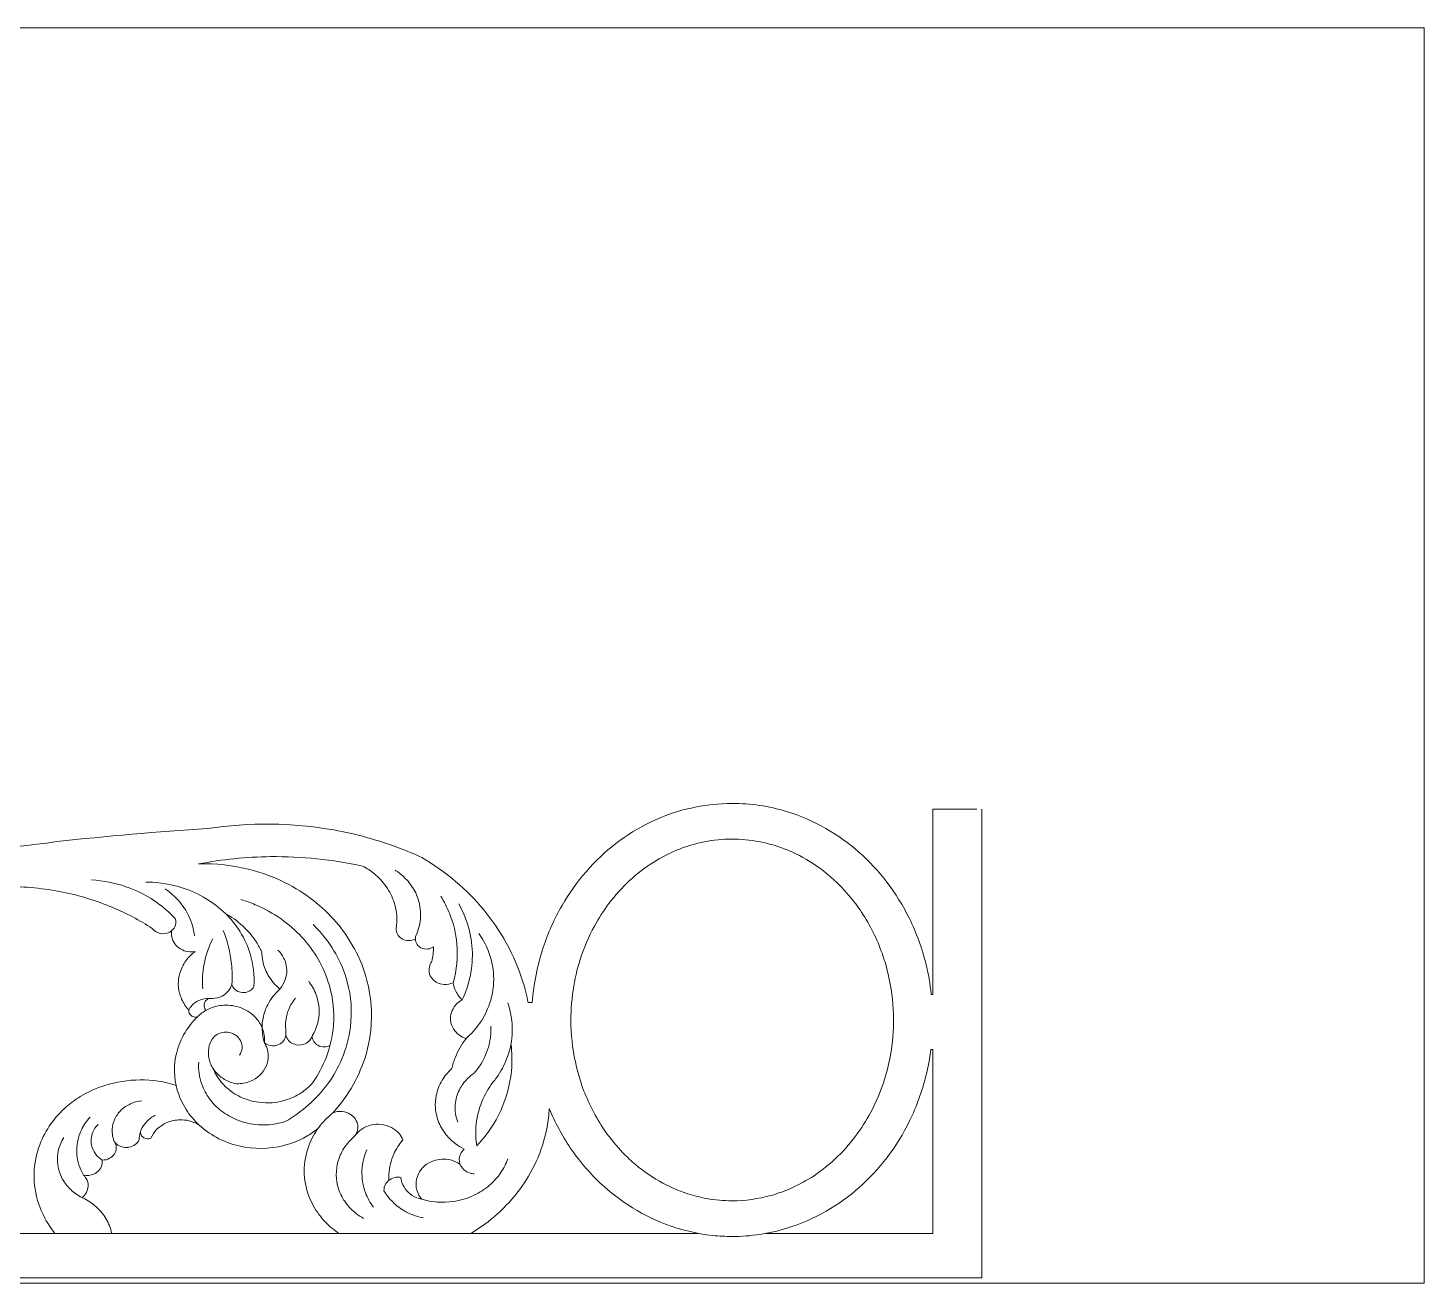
# Model space of a CAD drawing. Header units: millimetres. Extents: x 4607 to 4851, y 1815 to 2068.
# Drawn here: x 4715.2 to 4850.9, y 1946.2 to 2068.2 of the extents above; entities that cross this region are included whole.
import ezdxf

# ---------------------------------------------------------------- set-up
doc = ezdxf.new("R2010")
doc.units = ezdxf.units.MM
doc.header["$MEASUREMENT"] = 0
doc.layers.add('SITARA ALL', color=18, linetype='Continuous', true_color=0x000000)

msp = doc.modelspace()

# ---------------------------------------------------------------- linework, layer by layer
at = {"layer": 'SITARA ALL', "lineweight": 9}
for points, knots in [([(4606.92, 2068.15), (4606.92, 2068.15), (4850.92, 2068.15), (4850.92, 2068.15), (4850.92, 2068.15), (4850.92, 1946.15), (4850.92, 1946.15), (4850.92, 1946.15), (4606.92, 1946.15), (4606.92, 1946.15), (4606.92, 1946.15), (4606.92, 2068.15), (4606.92, 2068.15)], [0, 0, 0, 0, 0.25, 0.25, 0.25, 0.5, 0.5, 0.5, 0.75, 0.75, 0.75, 1, 1, 1, 1]), ([(4612.68, 2045.95), (4612.68, 2045.95), (4612.68, 2067.65), (4612.68, 2067.65), (4612.68, 2067.65), (4607.92, 2067.65), (4607.92, 2067.65), (4607.92, 2067.65), (4607.92, 1946.65), (4607.92, 1946.65), (4607.92, 1946.65), (4807.44, 1946.65), (4807.44, 1946.65), (4807.44, 1946.65), (4807.92, 1946.65), (4807.92, 1946.65), (4807.92, 1946.65), (4807.92, 1992.22), (4807.92, 1992.22)], [0, 0, 0, 0, 0.142857, 0.142857, 0.142857, 0.285714, 0.285714, 0.285714, 0.428571, 0.428571, 0.428571, 0.571429, 0.571429, 0.571429, 0.714286, 0.714286, 0.714286, 1, 1, 1, 1]), ([(4780.37, 1950.98), (4780.37, 1950.98), (4612.68, 1950.98), (4612.68, 1950.98), (4612.68, 1950.98), (4612.68, 2040.81), (4612.68, 2040.81)], [0, 0, 0, 0, 0.333333, 0.333333, 0.333333, 1, 1, 1, 1]), ([(4702.36, 1988.58), (4707.57, 1988.12), (4712.81, 1988.29), (4717.99, 1989.06), (4722.87, 1989.6), (4727.76, 1990.02), (4732.65, 1990.32), (4736.73, 1990.96), (4740.88, 1990.92), (4744.93, 1990.19), (4747.07, 1989.81), (4749.17, 1989.23), (4751.2, 1988.47), (4751.97, 1988.18), (4752.73, 1987.87), (4753.48, 1987.53), (4754.64, 1986.85), (4755.75, 1986.06), (4756.77, 1985.19), (4757.76, 1984.35), (4758.68, 1983.43), (4759.5, 1982.42), (4760.33, 1981.42), (4761.06, 1980.35), (4761.69, 1979.21), (4762.36, 1978.01), (4762.9, 1976.74), (4763.31, 1975.43), (4763.51, 1974.77), (4763.68, 1974.09), (4763.82, 1973.41), (4763.82, 1973.41), (4764.22, 1973.41), (4764.22, 1973.41), (4764.36, 1975.23), (4764.71, 1977.03), (4765.28, 1978.77), (4765.75, 1980.19), (4766.36, 1981.56), (4767.11, 1982.85), (4767.79, 1984.03), (4768.58, 1985.15), (4769.48, 1986.17), (4770.34, 1987.16), (4771.3, 1988.07), (4772.35, 1988.87), (4773.39, 1989.68), (4774.52, 1990.37), (4775.71, 1990.95), (4777.02, 1991.58), (4778.4, 1992.06), (4779.83, 1992.36), (4781.09, 1992.64), (4782.37, 1992.77), (4783.65, 1992.77), (4785.44, 1992.77), (4787.23, 1992.51), (4788.94, 1991.99), (4790.27, 1991.58), (4791.55, 1991.03), (4792.76, 1990.34), (4793.91, 1989.68), (4794.98, 1988.91), (4795.97, 1988.04), (4796.97, 1987.16), (4797.88, 1986.18), (4798.69, 1985.12), (4799.53, 1984.02), (4800.26, 1982.84), (4800.88, 1981.59), (4801.56, 1980.19), (4802.1, 1978.72), (4802.48, 1977.21), (4802.72, 1976.23), (4802.9, 1975.22), (4803.01, 1974.21), (4803.01, 1974.21), (4803.15, 1974.21), (4803.15, 1974.21), (4803.15, 1974.21), (4803.15, 1992.22), (4803.15, 1992.22), (4803.15, 1992.22), (4807.44, 1992.22), (4807.44, 1992.22)], [0, 0, 0, 0, 0.034483, 0.034483, 0.034483, 0.068966, 0.068966, 0.068966, 0.103448, 0.103448, 0.103448, 0.137931, 0.137931, 0.137931, 0.172414, 0.172414, 0.172414, 0.206897, 0.206897, 0.206897, 0.241379, 0.241379, 0.241379, 0.275862, 0.275862, 0.275862, 0.310345, 0.310345, 0.310345, 0.344828, 0.344828, 0.344828, 0.37931, 0.37931, 0.37931, 0.413793, 0.413793, 0.413793, 0.448276, 0.448276, 0.448276, 0.482759, 0.482759, 0.482759, 0.517241, 0.517241, 0.517241, 0.551724, 0.551724, 0.551724, 0.586207, 0.586207, 0.586207, 0.62069, 0.62069, 0.62069, 0.655172, 0.655172, 0.655172, 0.689655, 0.689655, 0.689655, 0.724138, 0.724138, 0.724138, 0.758621, 0.758621, 0.758621, 0.793103, 0.793103, 0.793103, 0.827586, 0.827586, 0.827586, 0.862069, 0.862069, 0.862069, 0.896552, 0.896552, 0.896552, 0.931034, 0.931034, 0.931034, 1, 1, 1, 1]), ([(4783.65, 1954.15), (4784.93, 1954.15), (4786.2, 1954.33), (4787.43, 1954.67), (4788.12, 1954.86), (4788.79, 1955.11), (4789.44, 1955.4), (4790.19, 1955.74), (4790.92, 1956.14), (4791.61, 1956.59), (4792.43, 1957.14), (4793.2, 1957.76), (4793.9, 1958.45), (4794.63, 1959.15), (4795.29, 1959.92), (4795.88, 1960.74), (4796.39, 1961.46), (4796.85, 1962.22), (4797.25, 1963), (4797.81, 1964.09), (4798.25, 1965.22), (4798.59, 1966.38), (4798.85, 1967.31), (4799.05, 1968.25), (4799.18, 1969.21), (4799.33, 1970.38), (4799.37, 1971.57), (4799.31, 1972.75), (4799.24, 1974.07), (4799.03, 1975.39), (4798.7, 1976.67), (4798.54, 1977.26), (4798.36, 1977.85), (4798.15, 1978.42), (4797.63, 1979.84), (4796.93, 1981.18), (4796.08, 1982.43), (4795.55, 1983.2), (4794.95, 1983.93), (4794.3, 1984.61), (4793.94, 1984.98), (4793.57, 1985.34), (4793.17, 1985.68), (4792.36, 1986.38), (4791.47, 1987), (4790.52, 1987.52), (4789.64, 1988.01), (4788.7, 1988.4), (4787.74, 1988.7), (4787.15, 1988.88), (4786.55, 1989.02), (4785.94, 1989.12), (4784.17, 1989.41), (4782.37, 1989.36), (4780.63, 1988.97), (4779.82, 1988.79), (4779.02, 1988.54), (4778.25, 1988.22), (4777.48, 1987.9), (4776.73, 1987.52), (4776.03, 1987.07), (4775.19, 1986.54), (4774.4, 1985.94), (4773.68, 1985.27), (4772.95, 1984.59), (4772.27, 1983.85), (4771.67, 1983.05), (4771.15, 1982.35), (4770.68, 1981.61), (4770.26, 1980.85), (4769.7, 1979.81), (4769.24, 1978.72), (4768.88, 1977.6), (4768.57, 1976.63), (4768.34, 1975.64), (4768.19, 1974.63), (4768.02, 1973.49), (4767.95, 1972.34), (4767.98, 1971.19), (4768.02, 1969.83), (4768.2, 1968.47), (4768.52, 1967.14), (4768.67, 1966.53), (4768.84, 1965.94), (4769.05, 1965.35), (4769.55, 1963.9), (4770.24, 1962.53), (4771.08, 1961.25), (4771.6, 1960.46), (4772.19, 1959.72), (4772.83, 1959.03), (4773.18, 1958.65), (4773.55, 1958.29), (4773.93, 1957.95), (4774.75, 1957.23), (4775.63, 1956.59), (4776.58, 1956.05), (4777.45, 1955.56), (4778.37, 1955.15), (4779.33, 1954.84), (4779.93, 1954.64), (4780.55, 1954.49), (4781.17, 1954.37), (4781.99, 1954.22), (4782.82, 1954.15), (4783.65, 1954.15)], [0, 0, 0, 0, 0.028571, 0.028571, 0.028571, 0.057143, 0.057143, 0.057143, 0.085714, 0.085714, 0.085714, 0.114286, 0.114286, 0.114286, 0.142857, 0.142857, 0.142857, 0.171429, 0.171429, 0.171429, 0.2, 0.2, 0.2, 0.228571, 0.228571, 0.228571, 0.257143, 0.257143, 0.257143, 0.285714, 0.285714, 0.285714, 0.314286, 0.314286, 0.314286, 0.342857, 0.342857, 0.342857, 0.371429, 0.371429, 0.371429, 0.4, 0.4, 0.4, 0.428571, 0.428571, 0.428571, 0.457143, 0.457143, 0.457143, 0.485714, 0.485714, 0.485714, 0.514286, 0.514286, 0.514286, 0.542857, 0.542857, 0.542857, 0.571429, 0.571429, 0.571429, 0.6, 0.6, 0.6, 0.628571, 0.628571, 0.628571, 0.657143, 0.657143, 0.657143, 0.685714, 0.685714, 0.685714, 0.714286, 0.714286, 0.714286, 0.742857, 0.742857, 0.742857, 0.771429, 0.771429, 0.771429, 0.8, 0.8, 0.8, 0.828571, 0.828571, 0.828571, 0.857143, 0.857143, 0.857143, 0.885714, 0.885714, 0.885714, 0.914286, 0.914286, 0.914286, 0.942857, 0.942857, 0.942857, 0.971429, 0.971429, 0.971429, 1, 1, 1, 1]), ([(4752.85, 1979.6), (4752.64, 1979.48), (4752.4, 1979.43), (4752.15, 1979.44), (4751.96, 1979.45), (4751.77, 1979.5), (4751.6, 1979.59), (4751.44, 1979.68), (4751.3, 1979.8), (4751.19, 1979.95), (4751.07, 1980.11), (4751.01, 1980.29), (4750.99, 1980.49), (4750.99, 1980.52), (4750.99, 1980.56), (4750.99, 1980.59), (4751.12, 1981.44), (4751.06, 1982.31), (4750.79, 1983.14), (4750.61, 1983.69), (4750.35, 1984.21), (4750.02, 1984.69), (4749.7, 1985.15), (4749.31, 1985.56), (4748.88, 1985.92), (4748.53, 1986.22), (4748.14, 1986.47), (4747.73, 1986.69), (4744.79, 1987.33), (4741.79, 1987.63), (4738.78, 1987.6), (4736.42, 1987.57), (4734.07, 1987.33), (4731.76, 1986.89), (4733.44, 1986.95), (4735.13, 1986.77), (4736.76, 1986.35), (4737.95, 1986.05), (4739.09, 1985.62), (4740.18, 1985.07), (4741.16, 1984.59), (4742.09, 1984), (4742.94, 1983.33), (4743.75, 1982.71), (4744.49, 1982), (4745.16, 1981.22), (4745.82, 1980.46), (4746.39, 1979.63), (4746.88, 1978.74), (4746.9, 1978.7), (4746.92, 1978.67), (4746.94, 1978.63), (4747.46, 1977.66), (4747.87, 1976.63), (4748.15, 1975.57), (4748.56, 1973.99), (4748.69, 1972.36), (4748.52, 1970.74), (4748.39, 1969.53), (4748.1, 1968.33), (4747.65, 1967.2), (4747.27, 1966.22), (4746.77, 1965.28), (4746.18, 1964.41), (4745.76, 1963.8), (4745.3, 1963.21), (4744.8, 1962.67), (4745.1, 1962.81), (4745.44, 1962.86), (4745.77, 1962.82), (4746.05, 1962.79), (4746.31, 1962.7), (4746.54, 1962.55), (4746.64, 1962.49), (4746.73, 1962.42), (4746.81, 1962.34), (4746.98, 1962.18), (4747.1, 1961.98), (4747.18, 1961.77), (4747.3, 1961.42), (4747.29, 1961.04), (4747.14, 1960.71), (4747.1, 1960.63), (4747.06, 1960.55), (4747.01, 1960.48), (4747.18, 1960.72), (4747.39, 1960.94), (4747.64, 1961.11), (4747.92, 1961.3), (4748.24, 1961.44), (4748.58, 1961.52), (4748.87, 1961.58), (4749.16, 1961.61), (4749.46, 1961.58), (4749.84, 1961.55), (4750.21, 1961.44), (4750.54, 1961.26), (4750.82, 1961.12), (4751.06, 1960.92), (4751.27, 1960.69), (4751.42, 1960.51), (4751.55, 1960.31), (4751.65, 1960.09), (4751.28, 1959.66), (4750.98, 1959.18), (4750.75, 1958.67), (4750.48, 1958.07), (4750.32, 1957.42), (4750.28, 1956.76), (4750.26, 1956.55), (4750.26, 1956.34), (4750.27, 1956.13)], [0, 0, 0, 0, 0.026316, 0.026316, 0.026316, 0.052632, 0.052632, 0.052632, 0.078947, 0.078947, 0.078947, 0.105263, 0.105263, 0.105263, 0.131579, 0.131579, 0.131579, 0.157895, 0.157895, 0.157895, 0.184211, 0.184211, 0.184211, 0.210526, 0.210526, 0.210526, 0.236842, 0.236842, 0.236842, 0.263158, 0.263158, 0.263158, 0.289474, 0.289474, 0.289474, 0.315789, 0.315789, 0.315789, 0.342105, 0.342105, 0.342105, 0.368421, 0.368421, 0.368421, 0.394737, 0.394737, 0.394737, 0.421053, 0.421053, 0.421053, 0.447368, 0.447368, 0.447368, 0.473684, 0.473684, 0.473684, 0.5, 0.5, 0.5, 0.526316, 0.526316, 0.526316, 0.552632, 0.552632, 0.552632, 0.578947, 0.578947, 0.578947, 0.605263, 0.605263, 0.605263, 0.631579, 0.631579, 0.631579, 0.657895, 0.657895, 0.657895, 0.684211, 0.684211, 0.684211, 0.710526, 0.710526, 0.710526, 0.736842, 0.736842, 0.736842, 0.763158, 0.763158, 0.763158, 0.789474, 0.789474, 0.789474, 0.815789, 0.815789, 0.815789, 0.842105, 0.842105, 0.842105, 0.868421, 0.868421, 0.868421, 0.894737, 0.894737, 0.894737, 0.921053, 0.921053, 0.921053, 0.947368, 0.947368, 0.947368, 1, 1, 1, 1]), ([(4756.52, 1975.35), (4756.25, 1975.21), (4755.95, 1975.15), (4755.66, 1975.17), (4755.39, 1975.18), (4755.12, 1975.26), (4754.89, 1975.4), (4754.78, 1975.46), (4754.68, 1975.54), (4754.59, 1975.63), (4754.43, 1975.79), (4754.31, 1975.97), (4754.24, 1976.18), (4754.14, 1976.5), (4754.16, 1976.84), (4754.3, 1977.15), (4754.34, 1977.24), (4754.39, 1977.33), (4754.46, 1977.41), (4754.57, 1977.88), (4754.62, 1978.36), (4754.62, 1978.84), (4754.46, 1978.72), (4754.27, 1978.65), (4754.07, 1978.63), (4753.83, 1978.6), (4753.6, 1978.64), (4753.39, 1978.75), (4753.35, 1978.77), (4753.32, 1978.79), (4753.29, 1978.81), (4753.15, 1978.9), (4753.04, 1979.03), (4752.96, 1979.18), (4752.85, 1979.38), (4752.83, 1979.61), (4752.88, 1979.83), (4752.89, 1979.88), (4752.91, 1979.93), (4752.93, 1979.97), (4753.19, 1980.54), (4753.33, 1981.15), (4753.36, 1981.77), (4753.39, 1982.43), (4753.28, 1983.09), (4753.04, 1983.71), (4752.85, 1984.2), (4752.58, 1984.65), (4752.26, 1985.06), (4751.94, 1985.46), (4751.56, 1985.81), (4751.14, 1986.11), (4751.06, 1986.16), (4750.99, 1986.22), (4750.9, 1986.27)], [0, 0, 0, 0, 0.052632, 0.052632, 0.052632, 0.105263, 0.105263, 0.105263, 0.157895, 0.157895, 0.157895, 0.210526, 0.210526, 0.210526, 0.263158, 0.263158, 0.263158, 0.315789, 0.315789, 0.315789, 0.368421, 0.368421, 0.368421, 0.421053, 0.421053, 0.421053, 0.473684, 0.473684, 0.473684, 0.526316, 0.526316, 0.526316, 0.578947, 0.578947, 0.578947, 0.631579, 0.631579, 0.631579, 0.684211, 0.684211, 0.684211, 0.736842, 0.736842, 0.736842, 0.789474, 0.789474, 0.789474, 0.842105, 0.842105, 0.842105, 0.894737, 0.894737, 0.894737, 1, 1, 1, 1]), ([(4721.38, 1985.33), (4722.52, 1985.27), (4723.64, 1985.05), (4724.72, 1984.68), (4725.58, 1984.39), (4726.4, 1984), (4727.16, 1983.52), (4727.86, 1983.08), (4728.51, 1982.57), (4729.1, 1981.99), (4729.25, 1981.84), (4729.4, 1981.68), (4729.54, 1981.52), (4729.61, 1981.27), (4729.58, 1981), (4729.47, 1980.77), (4729.38, 1980.61), (4729.26, 1980.47), (4729.11, 1980.36), (4729.03, 1980.29), (4728.93, 1980.24), (4728.83, 1980.2), (4728.49, 1980.07), (4728.12, 1980.07), (4727.79, 1980.22), (4727.61, 1980.29), (4727.46, 1980.41), (4727.34, 1980.55), (4727.32, 1980.58), (4727.3, 1980.6), (4727.28, 1980.62), (4726.05, 1981.42), (4724.74, 1982.11), (4723.38, 1982.68), (4721.83, 1983.33), (4720.22, 1983.82), (4718.57, 1984.15), (4716.75, 1984.52), (4714.9, 1984.7), (4713.04, 1984.68), (4713.04, 1984.68), (4704.52, 1984.84), (4704.52, 1984.84)], [0, 0, 0, 0, 0.066667, 0.066667, 0.066667, 0.133333, 0.133333, 0.133333, 0.2, 0.2, 0.2, 0.266667, 0.266667, 0.266667, 0.333333, 0.333333, 0.333333, 0.4, 0.4, 0.4, 0.466667, 0.466667, 0.466667, 0.533333, 0.533333, 0.533333, 0.6, 0.6, 0.6, 0.666667, 0.666667, 0.666667, 0.733333, 0.733333, 0.733333, 0.8, 0.8, 0.8, 0.866667, 0.866667, 0.866667, 1, 1, 1, 1]), ([(4735.02, 1975.2), (4735.06, 1975.03), (4735.15, 1974.88), (4735.27, 1974.75), (4735.39, 1974.62), (4735.55, 1974.52), (4735.72, 1974.45), (4735.81, 1974.42), (4735.91, 1974.4), (4736.01, 1974.39), (4736.24, 1974.37), (4736.48, 1974.41), (4736.69, 1974.52), (4736.85, 1974.6), (4736.98, 1974.72), (4737.08, 1974.86), (4737.11, 1974.9), (4737.14, 1974.94), (4737.16, 1974.99), (4737.23, 1976.06), (4737.11, 1977.14), (4736.79, 1978.16), (4736.56, 1978.92), (4736.23, 1979.63), (4735.81, 1980.3), (4735.41, 1980.94), (4734.93, 1981.54), (4734.39, 1982.07), (4733.82, 1982.62), (4733.2, 1983.1), (4732.53, 1983.51), (4731.79, 1983.96), (4731.01, 1984.31), (4730.18, 1984.58), (4729.12, 1984.92), (4728, 1985.1), (4726.88, 1985.12), (4726.81, 1985.12), (4726.74, 1985.12), (4726.66, 1985.12)], [0, 0, 0, 0, 0.071429, 0.071429, 0.071429, 0.142857, 0.142857, 0.142857, 0.214286, 0.214286, 0.214286, 0.285714, 0.285714, 0.285714, 0.357143, 0.357143, 0.357143, 0.428571, 0.428571, 0.428571, 0.5, 0.5, 0.5, 0.571429, 0.571429, 0.571429, 0.642857, 0.642857, 0.642857, 0.714286, 0.714286, 0.714286, 0.785714, 0.785714, 0.785714, 0.857143, 0.857143, 0.857143, 1, 1, 1, 1]), ([(4731.37, 1979.9), (4731.3, 1980.56), (4731.12, 1981.21), (4730.84, 1981.81), (4730.59, 1982.34), (4730.27, 1982.83), (4729.88, 1983.27), (4729.49, 1983.71), (4729.05, 1984.1), (4728.56, 1984.43), (4728.56, 1984.43), (4728.53, 1984.45), (4728.53, 1984.45)], [0, 0, 0, 0, 0.2, 0.2, 0.2, 0.4, 0.4, 0.4, 0.6, 0.6, 0.6, 1, 1, 1, 1]), ([(4733.21, 1966.97), (4733.4, 1966.51), (4733.66, 1966.08), (4733.98, 1965.69), (4734.31, 1965.3), (4734.69, 1964.96), (4735.11, 1964.67), (4735.57, 1964.36), (4736.08, 1964.12), (4736.61, 1963.95), (4736.94, 1963.85), (4737.28, 1963.77), (4737.63, 1963.72), (4738.49, 1963.61), (4739.37, 1963.67), (4740.2, 1963.92), (4740.75, 1964.09), (4741.27, 1964.33), (4741.74, 1964.64), (4742.17, 1964.92), (4742.55, 1965.25), (4742.87, 1965.64), (4742.87, 1965.64), (4742.89, 1965.66), (4742.89, 1965.66), (4743.41, 1966.41), (4743.84, 1967.21), (4744.17, 1968.06), (4744.56, 1969.08), (4744.81, 1970.15), (4744.89, 1971.23), (4744.99, 1972.53), (4744.85, 1973.83), (4744.49, 1975.07), (4744.24, 1975.97), (4743.87, 1976.83), (4743.4, 1977.64), (4742.95, 1978.41), (4742.42, 1979.13), (4741.81, 1979.78), (4741.21, 1980.44), (4740.53, 1981.02), (4739.8, 1981.54), (4739.02, 1982.09), (4738.18, 1982.55), (4737.29, 1982.93), (4736.83, 1983.12), (4736.37, 1983.29), (4735.89, 1983.43)], [0, 0, 0, 0, 0.058824, 0.058824, 0.058824, 0.117647, 0.117647, 0.117647, 0.176471, 0.176471, 0.176471, 0.235294, 0.235294, 0.235294, 0.294118, 0.294118, 0.294118, 0.352941, 0.352941, 0.352941, 0.411765, 0.411765, 0.411765, 0.470588, 0.470588, 0.470588, 0.529412, 0.529412, 0.529412, 0.588235, 0.588235, 0.588235, 0.647059, 0.647059, 0.647059, 0.705882, 0.705882, 0.705882, 0.764706, 0.764706, 0.764706, 0.823529, 0.823529, 0.823529, 0.882353, 0.882353, 0.882353, 1, 1, 1, 1]), ([(4757.07, 1983.01), (4757.51, 1982.22), (4757.85, 1981.38), (4758.08, 1980.51), (4758.51, 1978.85), (4758.5, 1977.1), (4758.05, 1975.43), (4757.89, 1974.83), (4757.67, 1974.24), (4757.4, 1973.67), (4757.15, 1973.92), (4756.94, 1974.21), (4756.78, 1974.52), (4756.65, 1974.78), (4756.56, 1975.06), (4756.52, 1975.35), (4756.88, 1976.57), (4757, 1977.85), (4756.89, 1979.12), (4756.8, 1980.14), (4756.56, 1981.14), (4756.18, 1982.09), (4755.94, 1982.66), (4755.66, 1983.22), (4755.33, 1983.75)], [0, 0, 0, 0, 0.111111, 0.111111, 0.111111, 0.222222, 0.222222, 0.222222, 0.333333, 0.333333, 0.333333, 0.444444, 0.444444, 0.444444, 0.555556, 0.555556, 0.555556, 0.666667, 0.666667, 0.666667, 0.777778, 0.777778, 0.777778, 1, 1, 1, 1]), ([(4734.33, 1982.12), (4734.96, 1981.77), (4735.54, 1981.35), (4736.07, 1980.86), (4736.57, 1980.39), (4737.02, 1979.87), (4737.4, 1979.29), (4737.59, 1978.99), (4737.77, 1978.67), (4737.92, 1978.35), (4737.93, 1977.75), (4738.05, 1977.16), (4738.28, 1976.6), (4738.47, 1976.15), (4738.74, 1975.73), (4739.06, 1975.35), (4739.25, 1975.13), (4739.46, 1974.92), (4739.68, 1974.73), (4739.3, 1974.39), (4738.97, 1974), (4738.7, 1973.57), (4738.41, 1973.1), (4738.2, 1972.6), (4738.08, 1972.07), (4737.88, 1971.21), (4737.92, 1970.32), (4738.19, 1969.49), (4738.36, 1969.36), (4738.55, 1969.27), (4738.76, 1969.23), (4739.04, 1969.18), (4739.33, 1969.22), (4739.59, 1969.34), (4739.76, 1969.42), (4739.91, 1969.54), (4740.03, 1969.69), (4740.15, 1969.84), (4740.22, 1970.02), (4740.25, 1970.21), (4740.26, 1970.3), (4740.26, 1970.39), (4740.25, 1970.48)], [0, 0, 0, 0, 0.066667, 0.066667, 0.066667, 0.133333, 0.133333, 0.133333, 0.2, 0.2, 0.2, 0.266667, 0.266667, 0.266667, 0.333333, 0.333333, 0.333333, 0.4, 0.4, 0.4, 0.466667, 0.466667, 0.466667, 0.533333, 0.533333, 0.533333, 0.6, 0.6, 0.6, 0.666667, 0.666667, 0.666667, 0.733333, 0.733333, 0.733333, 0.8, 0.8, 0.8, 0.866667, 0.866667, 0.866667, 1, 1, 1, 1]), ([(4729.16, 1980.4), (4729.11, 1980.07), (4729.15, 1979.74), (4729.28, 1979.45), (4729.39, 1979.23), (4729.53, 1979.03), (4729.71, 1978.86), (4729.91, 1978.69), (4730.14, 1978.55), (4730.39, 1978.46), (4730.73, 1978.35), (4731.09, 1978.32), (4731.45, 1978.38), (4731.1, 1978.13), (4730.8, 1977.82), (4730.55, 1977.48), (4730.29, 1977.12), (4730.09, 1976.72), (4729.96, 1976.29), (4729.74, 1975.56), (4729.76, 1974.78), (4730.01, 1974.05), (4730.16, 1973.64), (4730.37, 1973.25), (4730.64, 1972.9), (4730.7, 1972.83), (4730.76, 1972.76), (4730.82, 1972.69)], [0, 0, 0, 0, 0.1, 0.1, 0.1, 0.2, 0.2, 0.2, 0.3, 0.3, 0.3, 0.4, 0.4, 0.4, 0.5, 0.5, 0.5, 0.6, 0.6, 0.6, 0.7, 0.7, 0.7, 0.8, 0.8, 0.8, 1, 1, 1, 1]), ([(4734.17, 1980.42), (4734.59, 1979.39), (4734.86, 1978.29), (4734.98, 1977.18), (4735.05, 1976.52), (4735.06, 1975.86), (4735.02, 1975.2), (4734.95, 1974.95), (4734.84, 1974.72), (4734.67, 1974.53), (4734.5, 1974.33), (4734.3, 1974.17), (4734.06, 1974.05), (4733.77, 1973.9), (4733.45, 1973.82), (4733.12, 1973.81), (4733.03, 1973.81), (4732.94, 1973.81), (4732.84, 1973.82), (4732.48, 1973.84), (4732.13, 1973.77), (4731.8, 1973.62), (4731.55, 1973.51), (4731.32, 1973.35), (4731.14, 1973.15), (4731.01, 1973.01), (4730.91, 1972.86), (4730.82, 1972.69), (4730.81, 1972.55), (4730.84, 1972.41), (4730.92, 1972.3), (4730.99, 1972.19), (4731.09, 1972.11), (4731.21, 1972.06), (4731.35, 1972), (4731.5, 1971.98), (4731.65, 1972.01)], [0, 0, 0, 0, 0.076923, 0.076923, 0.076923, 0.153846, 0.153846, 0.153846, 0.230769, 0.230769, 0.230769, 0.307692, 0.307692, 0.307692, 0.384615, 0.384615, 0.384615, 0.461538, 0.461538, 0.461538, 0.538462, 0.538462, 0.538462, 0.615385, 0.615385, 0.615385, 0.692308, 0.692308, 0.692308, 0.769231, 0.769231, 0.769231, 0.846154, 0.846154, 0.846154, 1, 1, 1, 1]), ([(4731.79, 1967.61), (4731.74, 1966.89), (4731.84, 1966.18), (4732.08, 1965.5), (4732.26, 1964.98), (4732.52, 1964.5), (4732.85, 1964.06), (4733.17, 1963.62), (4733.55, 1963.23), (4733.98, 1962.9), (4734.44, 1962.54), (4734.96, 1962.25), (4735.5, 1962.02), (4736.17, 1961.75), (4736.89, 1961.59), (4737.61, 1961.54), (4738.49, 1961.48), (4739.37, 1961.58), (4740.21, 1961.85), (4741.02, 1962.32), (4741.78, 1962.87), (4742.48, 1963.49), (4743.17, 1964.09), (4743.78, 1964.77), (4744.32, 1965.5), (4744.88, 1966.26), (4745.35, 1967.09), (4745.72, 1967.96), (4746.13, 1968.95), (4746.41, 1969.99), (4746.54, 1971.05), (4746.72, 1972.52), (4746.62, 1974), (4746.23, 1975.43), (4745.98, 1976.38), (4745.6, 1977.3), (4745.11, 1978.16), (4744.67, 1978.95), (4744.13, 1979.69), (4743.52, 1980.37), (4743.33, 1980.59), (4743.12, 1980.8), (4742.91, 1981)], [0, 0, 0, 0, 0.066667, 0.066667, 0.066667, 0.133333, 0.133333, 0.133333, 0.2, 0.2, 0.2, 0.266667, 0.266667, 0.266667, 0.333333, 0.333333, 0.333333, 0.4, 0.4, 0.4, 0.466667, 0.466667, 0.466667, 0.533333, 0.533333, 0.533333, 0.6, 0.6, 0.6, 0.666667, 0.666667, 0.666667, 0.733333, 0.733333, 0.733333, 0.8, 0.8, 0.8, 0.866667, 0.866667, 0.866667, 1, 1, 1, 1]), ([(4733.16, 1979.61), (4732.76, 1978.84), (4732.48, 1978.02), (4732.32, 1977.16), (4732.16, 1976.37), (4732.12, 1975.55), (4732.18, 1974.74)], [0, 0, 0, 0, 0.333333, 0.333333, 0.333333, 1, 1, 1, 1]), ([(4757.4, 1973.67), (4757.16, 1973.54), (4756.94, 1973.37), (4756.75, 1973.16), (4756.57, 1972.95), (4756.43, 1972.7), (4756.35, 1972.44), (4756.27, 1972.19), (4756.25, 1971.94), (4756.27, 1971.69), (4756.3, 1971.39), (4756.4, 1971.1), (4756.56, 1970.85), (4756.71, 1970.62), (4756.9, 1970.42), (4757.13, 1970.25), (4757.33, 1970.11), (4757.55, 1970), (4757.78, 1969.92), (4758.29, 1970.37), (4758.74, 1970.87), (4759.12, 1971.43), (4759.52, 1972.01), (4759.84, 1972.64), (4760.07, 1973.31), (4760.37, 1974.19), (4760.5, 1975.11), (4760.46, 1976.04), (4760.42, 1976.88), (4760.24, 1977.71), (4759.92, 1978.49), (4759.68, 1979.08), (4759.38, 1979.63), (4759.01, 1980.14)], [0, 0, 0, 0, 0.083333, 0.083333, 0.083333, 0.166667, 0.166667, 0.166667, 0.25, 0.25, 0.25, 0.333333, 0.333333, 0.333333, 0.416667, 0.416667, 0.416667, 0.5, 0.5, 0.5, 0.583333, 0.583333, 0.583333, 0.666667, 0.666667, 0.666667, 0.75, 0.75, 0.75, 0.833333, 0.833333, 0.833333, 1, 1, 1, 1]), ([(4739.68, 1974.73), (4739.91, 1975), (4740.09, 1975.32), (4740.2, 1975.65), (4740.41, 1976.24), (4740.4, 1976.89), (4740.18, 1977.47), (4740.05, 1977.8), (4739.87, 1978.11), (4739.63, 1978.37), (4739.59, 1978.42), (4739.54, 1978.47), (4739.49, 1978.52)], [0, 0, 0, 0, 0.2, 0.2, 0.2, 0.4, 0.4, 0.4, 0.6, 0.6, 0.6, 1, 1, 1, 1]), ([(4741.21, 1973.84), (4740.92, 1973.5), (4740.68, 1973.11), (4740.51, 1972.69), (4740.3, 1972.16), (4740.21, 1971.58), (4740.24, 1971), (4740.25, 1970.9), (4740.26, 1970.8), (4740.27, 1970.7), (4740.22, 1970.46), (4740.25, 1970.2), (4740.37, 1969.98), (4740.45, 1969.81), (4740.58, 1969.66), (4740.73, 1969.55), (4740.89, 1969.44), (4741.07, 1969.36), (4741.26, 1969.32), (4741.56, 1969.26), (4741.86, 1969.29), (4742.14, 1969.41), (4742.32, 1969.49), (4742.48, 1969.61), (4742.6, 1969.76), (4742.7, 1969.88), (4742.78, 1970.02), (4742.82, 1970.17), (4743.1, 1970.63), (4743.3, 1971.13), (4743.41, 1971.66), (4743.57, 1972.44), (4743.52, 1973.25), (4743.27, 1974), (4743.11, 1974.49), (4742.87, 1974.95), (4742.56, 1975.36), (4742.53, 1975.4), (4742.5, 1975.44), (4742.47, 1975.48)], [0, 0, 0, 0, 0.071429, 0.071429, 0.071429, 0.142857, 0.142857, 0.142857, 0.214286, 0.214286, 0.214286, 0.285714, 0.285714, 0.285714, 0.357143, 0.357143, 0.357143, 0.428571, 0.428571, 0.428571, 0.5, 0.5, 0.5, 0.571429, 0.571429, 0.571429, 0.642857, 0.642857, 0.642857, 0.714286, 0.714286, 0.714286, 0.785714, 0.785714, 0.785714, 0.857143, 0.857143, 0.857143, 1, 1, 1, 1]), ([(4732.74, 1973.82), (4732.61, 1973.75), (4732.51, 1973.64), (4732.43, 1973.51), (4732.33, 1973.34), (4732.3, 1973.14), (4732.35, 1972.95), (4732.37, 1972.84), (4732.42, 1972.74), (4732.48, 1972.65)], [0, 0, 0, 0, 0.25, 0.25, 0.25, 0.5, 0.5, 0.5, 1, 1, 1, 1]), ([(4735.75, 1968.31), (4735.89, 1968.51), (4735.98, 1968.74), (4736, 1968.98), (4736.03, 1969.24), (4735.97, 1969.5), (4735.84, 1969.73), (4735.74, 1969.92), (4735.6, 1970.09), (4735.42, 1970.21), (4735.31, 1970.3), (4735.19, 1970.36), (4735.06, 1970.41), (4734.65, 1970.58), (4734.19, 1970.58), (4733.77, 1970.41), (4733.56, 1970.33), (4733.37, 1970.2), (4733.22, 1970.03), (4733.07, 1969.87), (4732.96, 1969.69), (4732.9, 1969.48), (4732.9, 1969.48), (4732.89, 1969.46), (4732.89, 1969.46), (4732.68, 1968.85), (4732.68, 1968.18), (4732.91, 1967.56), (4733.04, 1967.23), (4733.22, 1966.91), (4733.46, 1966.64), (4733.7, 1966.37), (4733.98, 1966.13), (4734.3, 1965.95), (4734.66, 1965.74), (4735.05, 1965.6), (4735.47, 1965.53), (4735.93, 1965.51), (4736.4, 1965.59), (4736.83, 1965.77), (4737.15, 1965.91), (4737.45, 1966.1), (4737.7, 1966.33), (4737.85, 1966.47), (4737.98, 1966.62), (4738.1, 1966.79), (4738.29, 1967.08), (4738.43, 1967.4), (4738.5, 1967.74), (4738.59, 1968.21), (4738.55, 1968.69), (4738.37, 1969.13), (4738.32, 1969.26), (4738.26, 1969.38), (4738.19, 1969.49), (4738.23, 1969.99), (4738.16, 1970.49), (4737.97, 1970.95), (4737.82, 1971.31), (4737.61, 1971.63), (4737.36, 1971.92), (4737.09, 1972.21), (4736.79, 1972.46), (4736.45, 1972.65), (4736.28, 1972.74), (4736.1, 1972.83), (4735.92, 1972.9), (4735.38, 1973.1), (4734.8, 1973.19), (4734.22, 1973.16), (4733.71, 1973.13), (4733.21, 1973.01), (4732.75, 1972.79), (4732.39, 1972.62), (4732.05, 1972.4), (4731.76, 1972.12), (4731.72, 1972.08), (4731.69, 1972.05), (4731.65, 1972.01), (4731.19, 1971.56), (4730.79, 1971.05), (4730.46, 1970.5), (4730.09, 1969.9), (4729.82, 1969.25), (4729.65, 1968.57), (4729.34, 1967.36), (4729.36, 1966.09), (4729.71, 1964.9), (4729.91, 1964.24), (4730.19, 1963.6), (4730.57, 1963.02), (4730.92, 1962.47), (4731.34, 1961.97), (4731.81, 1961.53), (4731.81, 1961.53), (4731.85, 1961.5), (4731.85, 1961.5), (4732.35, 1961.04), (4732.9, 1960.65), (4733.5, 1960.32), (4734.19, 1959.94), (4734.94, 1959.66), (4735.71, 1959.48), (4737.15, 1959.14), (4738.65, 1959.16), (4740.08, 1959.53), (4740.83, 1959.72), (4741.56, 1960.01), (4742.23, 1960.39), (4742.65, 1960.63), (4743.04, 1960.9), (4743.41, 1961.2)], [0, 0, 0, 0, 0.026316, 0.026316, 0.026316, 0.052632, 0.052632, 0.052632, 0.078947, 0.078947, 0.078947, 0.105263, 0.105263, 0.105263, 0.131579, 0.131579, 0.131579, 0.157895, 0.157895, 0.157895, 0.184211, 0.184211, 0.184211, 0.210526, 0.210526, 0.210526, 0.236842, 0.236842, 0.236842, 0.263158, 0.263158, 0.263158, 0.289474, 0.289474, 0.289474, 0.315789, 0.315789, 0.315789, 0.342105, 0.342105, 0.342105, 0.368421, 0.368421, 0.368421, 0.394737, 0.394737, 0.394737, 0.421053, 0.421053, 0.421053, 0.447368, 0.447368, 0.447368, 0.473684, 0.473684, 0.473684, 0.5, 0.5, 0.5, 0.526316, 0.526316, 0.526316, 0.552632, 0.552632, 0.552632, 0.578947, 0.578947, 0.578947, 0.605263, 0.605263, 0.605263, 0.631579, 0.631579, 0.631579, 0.657895, 0.657895, 0.657895, 0.684211, 0.684211, 0.684211, 0.710526, 0.710526, 0.710526, 0.736842, 0.736842, 0.736842, 0.763158, 0.763158, 0.763158, 0.789474, 0.789474, 0.789474, 0.815789, 0.815789, 0.815789, 0.842105, 0.842105, 0.842105, 0.868421, 0.868421, 0.868421, 0.894737, 0.894737, 0.894737, 0.921053, 0.921053, 0.921053, 0.947368, 0.947368, 0.947368, 1, 1, 1, 1]), ([(4761.83, 1973.4), (4762.14, 1972.51), (4762.29, 1971.57), (4762.27, 1970.62), (4762.25, 1969.73), (4762.08, 1968.84), (4761.76, 1968.01), (4761.5, 1967.33), (4761.16, 1966.69), (4760.73, 1966.1), (4760.62, 1965.95), (4760.51, 1965.81), (4760.4, 1965.67), (4759.96, 1965.09), (4759.59, 1964.46), (4759.32, 1963.78), (4758.99, 1962.99), (4758.8, 1962.15), (4758.74, 1961.3), (4758.7, 1960.69), (4758.73, 1960.09), (4758.83, 1959.49), (4759.47, 1960.16), (4760.03, 1960.91), (4760.51, 1961.7), (4761.01, 1962.54), (4761.41, 1963.44), (4761.7, 1964.38), (4762.09, 1965.6), (4762.27, 1966.87), (4762.24, 1968.15), (4762.23, 1968.56), (4762.2, 1968.97), (4762.15, 1969.38)], [0, 0, 0, 0, 0.083333, 0.083333, 0.083333, 0.166667, 0.166667, 0.166667, 0.25, 0.25, 0.25, 0.333333, 0.333333, 0.333333, 0.416667, 0.416667, 0.416667, 0.5, 0.5, 0.5, 0.583333, 0.583333, 0.583333, 0.666667, 0.666667, 0.666667, 0.75, 0.75, 0.75, 0.833333, 0.833333, 0.833333, 1, 1, 1, 1]), ([(4756.99, 1961.78), (4756.77, 1962.32), (4756.68, 1962.91), (4756.73, 1963.5), (4756.77, 1964), (4756.91, 1964.49), (4757.13, 1964.94), (4757.33, 1965.33), (4757.59, 1965.69), (4757.9, 1966), (4758.1, 1966.2), (4758.32, 1966.38), (4758.56, 1966.54), (4758.97, 1967.01), (4759.31, 1967.53), (4759.58, 1968.09), (4759.88, 1968.72), (4760.07, 1969.4), (4760.16, 1970.1), (4760.2, 1970.44), (4760.21, 1970.78), (4760.19, 1971.11)], [0, 0, 0, 0, 0.125, 0.125, 0.125, 0.25, 0.25, 0.25, 0.375, 0.375, 0.375, 0.5, 0.5, 0.5, 0.625, 0.625, 0.625, 0.75, 0.75, 0.75, 1, 1, 1, 1]), ([(4742.82, 1970.17), (4742.82, 1969.98), (4742.88, 1969.79), (4742.98, 1969.63), (4743.08, 1969.48), (4743.21, 1969.35), (4743.37, 1969.26), (4743.56, 1969.15), (4743.79, 1969.09), (4744.01, 1969.1), (4744.2, 1969.1), (4744.38, 1969.14), (4744.55, 1969.23)], [0, 0, 0, 0, 0.2, 0.2, 0.2, 0.4, 0.4, 0.4, 0.6, 0.6, 0.6, 1, 1, 1, 1]), ([(4757.78, 1969.92), (4757.36, 1969.36), (4757.01, 1968.75), (4756.74, 1968.1), (4756.59, 1967.74), (4756.47, 1967.36), (4756.38, 1966.97), (4756.02, 1966.65), (4755.71, 1966.28), (4755.46, 1965.86), (4755.18, 1965.41), (4754.99, 1964.9), (4754.88, 1964.38), (4754.72, 1963.62), (4754.77, 1962.83), (4755.02, 1962.09), (4755.17, 1961.61), (4755.41, 1961.16), (4755.71, 1960.75), (4756, 1960.36), (4756.34, 1960.01), (4756.73, 1959.72), (4757, 1959.51), (4757.3, 1959.33), (4757.61, 1959.18), (4757.44, 1959.04), (4757.32, 1958.87), (4757.23, 1958.67), (4757.09, 1958.36), (4757.09, 1958), (4757.22, 1957.68), (4757.3, 1957.49), (4757.42, 1957.31), (4757.58, 1957.17), (4757.75, 1957.02), (4757.95, 1956.91), (4758.17, 1956.84), (4758.3, 1956.8), (4758.44, 1956.77), (4758.58, 1956.77)], [0, 0, 0, 0, 0.071429, 0.071429, 0.071429, 0.142857, 0.142857, 0.142857, 0.214286, 0.214286, 0.214286, 0.285714, 0.285714, 0.285714, 0.357143, 0.357143, 0.357143, 0.428571, 0.428571, 0.428571, 0.5, 0.5, 0.5, 0.571429, 0.571429, 0.571429, 0.642857, 0.642857, 0.642857, 0.714286, 0.714286, 0.714286, 0.785714, 0.785714, 0.785714, 0.857143, 0.857143, 0.857143, 1, 1, 1, 1]), ([(4758.26, 1950.98), (4759.18, 1951.53), (4760.04, 1952.17), (4760.84, 1952.89), (4761.63, 1953.59), (4762.34, 1954.37), (4762.97, 1955.22), (4763.61, 1956.08), (4764.16, 1956.99), (4764.6, 1957.96), (4765.09, 1959.03), (4765.44, 1960.16), (4765.66, 1961.32), (4765.77, 1961.91), (4765.84, 1962.51), (4765.87, 1963.11), (4766.42, 1961.78), (4767.11, 1960.51), (4767.91, 1959.31), (4768.66, 1958.2), (4769.52, 1957.17), (4770.47, 1956.22), (4771.41, 1955.29), (4772.44, 1954.46), (4773.54, 1953.74), (4774.67, 1952.99), (4775.89, 1952.37), (4777.16, 1951.89), (4778.64, 1951.32), (4780.18, 1950.95), (4781.76, 1950.78), (4782.39, 1950.72), (4783.02, 1950.68), (4783.65, 1950.68), (4785.45, 1950.68), (4787.24, 1950.95), (4788.97, 1951.48), (4790.3, 1951.89), (4791.59, 1952.45), (4792.8, 1953.14), (4793.94, 1953.79), (4795.01, 1954.56), (4795.99, 1955.43), (4796.99, 1956.32), (4797.9, 1957.3), (4798.71, 1958.36), (4799.56, 1959.47), (4800.29, 1960.66), (4800.9, 1961.91), (4801.58, 1963.32), (4802.12, 1964.78), (4802.49, 1966.3), (4802.7, 1967.14), (4802.86, 1967.99), (4802.97, 1968.85), (4802.97, 1968.85), (4803.15, 1968.85), (4803.15, 1968.85), (4803.15, 1968.85), (4803.15, 1950.98), (4803.15, 1950.98), (4803.15, 1950.98), (4786.94, 1950.98), (4786.94, 1950.98)], [0, 0, 0, 0, 0.045455, 0.045455, 0.045455, 0.090909, 0.090909, 0.090909, 0.136364, 0.136364, 0.136364, 0.181818, 0.181818, 0.181818, 0.227273, 0.227273, 0.227273, 0.272727, 0.272727, 0.272727, 0.318182, 0.318182, 0.318182, 0.363636, 0.363636, 0.363636, 0.409091, 0.409091, 0.409091, 0.454545, 0.454545, 0.454545, 0.5, 0.5, 0.5, 0.545455, 0.545455, 0.545455, 0.590909, 0.590909, 0.590909, 0.636364, 0.636364, 0.636364, 0.681818, 0.681818, 0.681818, 0.727273, 0.727273, 0.727273, 0.772727, 0.772727, 0.772727, 0.818182, 0.818182, 0.818182, 0.863636, 0.863636, 0.863636, 0.909091, 0.909091, 0.909091, 1, 1, 1, 1]), ([(4729.59, 1965.37), (4728.46, 1965.73), (4727.28, 1965.91), (4726.09, 1965.9), (4724.93, 1965.89), (4723.78, 1965.71), (4722.68, 1965.37), (4721.84, 1965.1), (4721.03, 1964.74), (4720.28, 1964.28), (4719.79, 1963.99), (4719.34, 1963.65), (4718.91, 1963.29), (4718.35, 1962.8), (4717.86, 1962.25), (4717.43, 1961.64), (4716.98, 1961.01), (4716.61, 1960.32), (4716.34, 1959.6), (4716.01, 1958.71), (4715.82, 1957.77), (4715.79, 1956.82), (4715.76, 1955.81), (4715.91, 1954.79), (4716.24, 1953.83), (4716.49, 1953.08), (4716.84, 1952.37), (4717.28, 1951.71), (4717.44, 1951.46), (4717.62, 1951.22), (4717.81, 1950.98)], [0, 0, 0, 0, 0.090909, 0.090909, 0.090909, 0.181818, 0.181818, 0.181818, 0.272727, 0.272727, 0.272727, 0.363636, 0.363636, 0.363636, 0.454545, 0.454545, 0.454545, 0.545455, 0.545455, 0.545455, 0.636364, 0.636364, 0.636364, 0.727273, 0.727273, 0.727273, 0.818182, 0.818182, 0.818182, 1, 1, 1, 1]), ([(4722.41, 1958.11), (4722.66, 1958.1), (4722.91, 1958.16), (4723.13, 1958.28), (4723.3, 1958.37), (4723.45, 1958.5), (4723.56, 1958.65), (4723.57, 1958.66), (4723.58, 1958.68), (4723.59, 1958.69), (4723.71, 1958.87), (4723.77, 1959.08), (4723.77, 1959.3), (4723.77, 1959.51), (4723.71, 1959.73), (4723.58, 1959.91), (4723.4, 1960.36), (4723.33, 1960.85), (4723.4, 1961.33), (4723.46, 1961.7), (4723.58, 1962.05), (4723.78, 1962.37), (4723.96, 1962.67), (4724.19, 1962.93), (4724.46, 1963.15), (4724.75, 1963.38), (4725.08, 1963.56), (4725.44, 1963.69), (4725.7, 1963.78), (4725.97, 1963.84), (4726.25, 1963.87)], [0, 0, 0, 0, 0.090909, 0.090909, 0.090909, 0.181818, 0.181818, 0.181818, 0.272727, 0.272727, 0.272727, 0.363636, 0.363636, 0.363636, 0.454545, 0.454545, 0.454545, 0.545455, 0.545455, 0.545455, 0.636364, 0.636364, 0.636364, 0.727273, 0.727273, 0.727273, 0.818182, 0.818182, 0.818182, 1, 1, 1, 1]), ([(4744.8, 1962.67), (4744.3, 1962.26), (4743.85, 1961.79), (4743.46, 1961.27), (4743.06, 1960.73), (4742.74, 1960.14), (4742.5, 1959.5), (4742.2, 1958.72), (4742.05, 1957.89), (4742.05, 1957.05), (4742.05, 1956.21), (4742.21, 1955.38), (4742.5, 1954.6), (4742.74, 1953.97), (4743.07, 1953.37), (4743.47, 1952.83), (4743.86, 1952.32), (4744.3, 1951.85), (4744.8, 1951.44), (4745, 1951.28), (4745.21, 1951.13), (4745.42, 1950.98)], [0, 0, 0, 0, 0.125, 0.125, 0.125, 0.25, 0.25, 0.25, 0.375, 0.375, 0.375, 0.5, 0.5, 0.5, 0.625, 0.625, 0.625, 0.75, 0.75, 0.75, 1, 1, 1, 1]), ([(4721.23, 1962.28), (4720.89, 1961.91), (4720.61, 1961.5), (4720.39, 1961.05), (4720.14, 1960.52), (4719.99, 1959.96), (4719.94, 1959.38), (4719.9, 1958.71), (4719.99, 1958.04), (4720.23, 1957.42), (4720.33, 1957.15), (4720.46, 1956.9), (4720.6, 1956.65)], [0, 0, 0, 0, 0.2, 0.2, 0.2, 0.4, 0.4, 0.4, 0.6, 0.6, 0.6, 1, 1, 1, 1]), ([(4723.34, 1950.98), (4723.23, 1951.5), (4723.03, 1951.99), (4722.76, 1952.43), (4722.51, 1952.85), (4722.19, 1953.24), (4721.82, 1953.57), (4721.44, 1953.91), (4721.01, 1954.2), (4720.55, 1954.42), (4720.52, 1954.44), (4720.49, 1954.45), (4720.46, 1954.46), (4720.63, 1954.6), (4720.78, 1954.77), (4720.88, 1954.97), (4721.01, 1955.22), (4721.06, 1955.51), (4721.03, 1955.79), (4721, 1956.03), (4720.91, 1956.26), (4720.76, 1956.46), (4720.72, 1956.53), (4720.66, 1956.59), (4720.6, 1956.65), (4720.93, 1956.58), (4721.27, 1956.61), (4721.58, 1956.73), (4721.77, 1956.82), (4721.95, 1956.94), (4722.09, 1957.1), (4722.23, 1957.25), (4722.33, 1957.43), (4722.38, 1957.63), (4722.42, 1957.79), (4722.43, 1957.95), (4722.41, 1958.11), (4722.16, 1958.27), (4721.94, 1958.47), (4721.76, 1958.7), (4721.58, 1958.95), (4721.44, 1959.24), (4721.37, 1959.54), (4721.28, 1959.97), (4721.32, 1960.41), (4721.49, 1960.81), (4721.6, 1961.09), (4721.77, 1961.33), (4721.97, 1961.54), (4721.97, 1961.54), (4722.01, 1961.58), (4722.01, 1961.58)], [0, 0, 0, 0, 0.055556, 0.055556, 0.055556, 0.111111, 0.111111, 0.111111, 0.166667, 0.166667, 0.166667, 0.222222, 0.222222, 0.222222, 0.277778, 0.277778, 0.277778, 0.333333, 0.333333, 0.333333, 0.388889, 0.388889, 0.388889, 0.444444, 0.444444, 0.444444, 0.5, 0.5, 0.5, 0.555556, 0.555556, 0.555556, 0.611111, 0.611111, 0.611111, 0.666667, 0.666667, 0.666667, 0.722222, 0.722222, 0.722222, 0.777778, 0.777778, 0.777778, 0.833333, 0.833333, 0.833333, 0.888889, 0.888889, 0.888889, 1, 1, 1, 1]), ([(4727.58, 1962.48), (4727.27, 1962.32), (4726.99, 1962.11), (4726.75, 1961.86), (4726.52, 1961.62), (4726.33, 1961.34), (4726.2, 1961.03), (4726.07, 1960.72), (4726, 1960.39), (4726, 1960.06), (4725.91, 1959.88), (4725.78, 1959.73), (4725.62, 1959.62), (4725.44, 1959.48), (4725.24, 1959.39), (4725.01, 1959.35), (4724.96, 1959.34), (4724.9, 1959.34), (4724.84, 1959.33), (4724.57, 1959.31), (4724.31, 1959.37), (4724.07, 1959.49), (4723.89, 1959.58), (4723.74, 1959.71), (4723.61, 1959.87), (4723.6, 1959.88), (4723.59, 1959.9), (4723.58, 1959.91)], [0, 0, 0, 0, 0.1, 0.1, 0.1, 0.2, 0.2, 0.2, 0.3, 0.3, 0.3, 0.4, 0.4, 0.4, 0.5, 0.5, 0.5, 0.6, 0.6, 0.6, 0.7, 0.7, 0.7, 0.8, 0.8, 0.8, 1, 1, 1, 1]), ([(4726.14, 1960.87), (4726.12, 1960.72), (4726.16, 1960.58), (4726.24, 1960.47), (4726.29, 1960.39), (4726.36, 1960.33), (4726.44, 1960.28), (4726.58, 1960.19), (4726.76, 1960.16), (4726.93, 1960.18), (4727, 1960.2), (4727.08, 1960.22), (4727.15, 1960.25), (4727.28, 1960.56), (4727.47, 1960.83), (4727.7, 1961.07), (4727.95, 1961.32), (4728.24, 1961.52), (4728.56, 1961.68), (4728.96, 1961.87), (4729.39, 1961.99), (4729.84, 1962.01), (4730.34, 1962.05), (4730.85, 1961.96), (4731.32, 1961.77), (4731.51, 1961.7), (4731.68, 1961.61), (4731.85, 1961.5)], [0, 0, 0, 0, 0.1, 0.1, 0.1, 0.2, 0.2, 0.2, 0.3, 0.3, 0.3, 0.4, 0.4, 0.4, 0.5, 0.5, 0.5, 0.6, 0.6, 0.6, 0.7, 0.7, 0.7, 0.8, 0.8, 0.8, 1, 1, 1, 1]), ([(4718.68, 1960.3), (4718.42, 1959.89), (4718.24, 1959.45), (4718.13, 1958.98), (4717.99, 1958.29), (4718.03, 1957.58), (4718.26, 1956.92), (4718.4, 1956.49), (4718.62, 1956.09), (4718.9, 1955.73), (4719.18, 1955.38), (4719.5, 1955.07), (4719.86, 1954.82), (4720.05, 1954.69), (4720.25, 1954.57), (4720.46, 1954.46)], [0, 0, 0, 0, 0.166667, 0.166667, 0.166667, 0.333333, 0.333333, 0.333333, 0.5, 0.5, 0.5, 0.666667, 0.666667, 0.666667, 1, 1, 1, 1]), ([(4747.01, 1960.48), (4746.63, 1960.17), (4746.3, 1959.82), (4746.02, 1959.42), (4745.72, 1958.99), (4745.5, 1958.52), (4745.35, 1958.02), (4745.09, 1957.13), (4745.11, 1956.19), (4745.39, 1955.31), (4745.55, 1954.82), (4745.79, 1954.35), (4746.1, 1953.94), (4746.39, 1953.54), (4746.74, 1953.19), (4747.13, 1952.89), (4747.35, 1952.72), (4747.58, 1952.57), (4747.82, 1952.44)], [0, 0, 0, 0, 0.142857, 0.142857, 0.142857, 0.285714, 0.285714, 0.285714, 0.428571, 0.428571, 0.428571, 0.571429, 0.571429, 0.571429, 0.714286, 0.714286, 0.714286, 1, 1, 1, 1]), ([(4748.12, 1959.11), (4747.85, 1958.48), (4747.69, 1957.81), (4747.66, 1957.12), (4747.63, 1956.37), (4747.75, 1955.63), (4748.01, 1954.93), (4748.2, 1954.43), (4748.45, 1953.96), (4748.77, 1953.53)], [0, 0, 0, 0, 0.25, 0.25, 0.25, 0.5, 0.5, 0.5, 1, 1, 1, 1]), ([(4753.63, 1952.48), (4753.03, 1952.6), (4752.45, 1952.8), (4751.92, 1953.09), (4751.45, 1953.35), (4751.03, 1953.66), (4750.65, 1954.04), (4750.32, 1954.36), (4750.03, 1954.73), (4749.8, 1955.13), (4749.79, 1955.36), (4749.84, 1955.58), (4749.96, 1955.77), (4750.06, 1955.94), (4750.19, 1956.09), (4750.36, 1956.2), (4750.55, 1956.33), (4750.77, 1956.41), (4751, 1956.43), (4751.15, 1956.45), (4751.29, 1956.44), (4751.43, 1956.42), (4751.47, 1956.09), (4751.58, 1955.77), (4751.75, 1955.49), (4751.9, 1955.23), (4752.11, 1955), (4752.35, 1954.82), (4752.61, 1954.61), (4752.91, 1954.46), (4753.23, 1954.36), (4753.31, 1954.34), (4753.39, 1954.32), (4753.47, 1954.3), (4754.46, 1954.01), (4755.49, 1953.94), (4756.51, 1954.08), (4757.22, 1954.18), (4757.91, 1954.38), (4758.55, 1954.69), (4759.1, 1954.94), (4759.6, 1955.27), (4760.06, 1955.66), (4760.48, 1956.02), (4760.85, 1956.43), (4761.17, 1956.89), (4761.45, 1957.3), (4761.67, 1957.75), (4761.84, 1958.23)], [0, 0, 0, 0, 0.058824, 0.058824, 0.058824, 0.117647, 0.117647, 0.117647, 0.176471, 0.176471, 0.176471, 0.235294, 0.235294, 0.235294, 0.294118, 0.294118, 0.294118, 0.352941, 0.352941, 0.352941, 0.411765, 0.411765, 0.411765, 0.470588, 0.470588, 0.470588, 0.529412, 0.529412, 0.529412, 0.588235, 0.588235, 0.588235, 0.647059, 0.647059, 0.647059, 0.705882, 0.705882, 0.705882, 0.764706, 0.764706, 0.764706, 0.823529, 0.823529, 0.823529, 0.882353, 0.882353, 0.882353, 1, 1, 1, 1]), ([(4757.22, 1957.68), (4756.93, 1957.89), (4756.61, 1958.03), (4756.27, 1958.12), (4755.72, 1958.25), (4755.14, 1958.22), (4754.61, 1958.03), (4754.3, 1957.92), (4754.01, 1957.76), (4753.75, 1957.54), (4753.74, 1957.53), (4753.72, 1957.51), (4753.7, 1957.5), (4753.48, 1957.29), (4753.29, 1957.05), (4753.15, 1956.78), (4752.99, 1956.45), (4752.91, 1956.08), (4752.92, 1955.71), (4752.93, 1955.36), (4753.03, 1955.01), (4753.2, 1954.7), (4753.28, 1954.56), (4753.37, 1954.42), (4753.47, 1954.3)], [0, 0, 0, 0, 0.111111, 0.111111, 0.111111, 0.222222, 0.222222, 0.222222, 0.333333, 0.333333, 0.333333, 0.444444, 0.444444, 0.444444, 0.555556, 0.555556, 0.555556, 0.666667, 0.666667, 0.666667, 0.777778, 0.777778, 0.777778, 1, 1, 1, 1])]:
    msp.add_open_spline(points, degree=3, knots=knots, dxfattribs=at)

doc.saveas('drawing.dxf')
